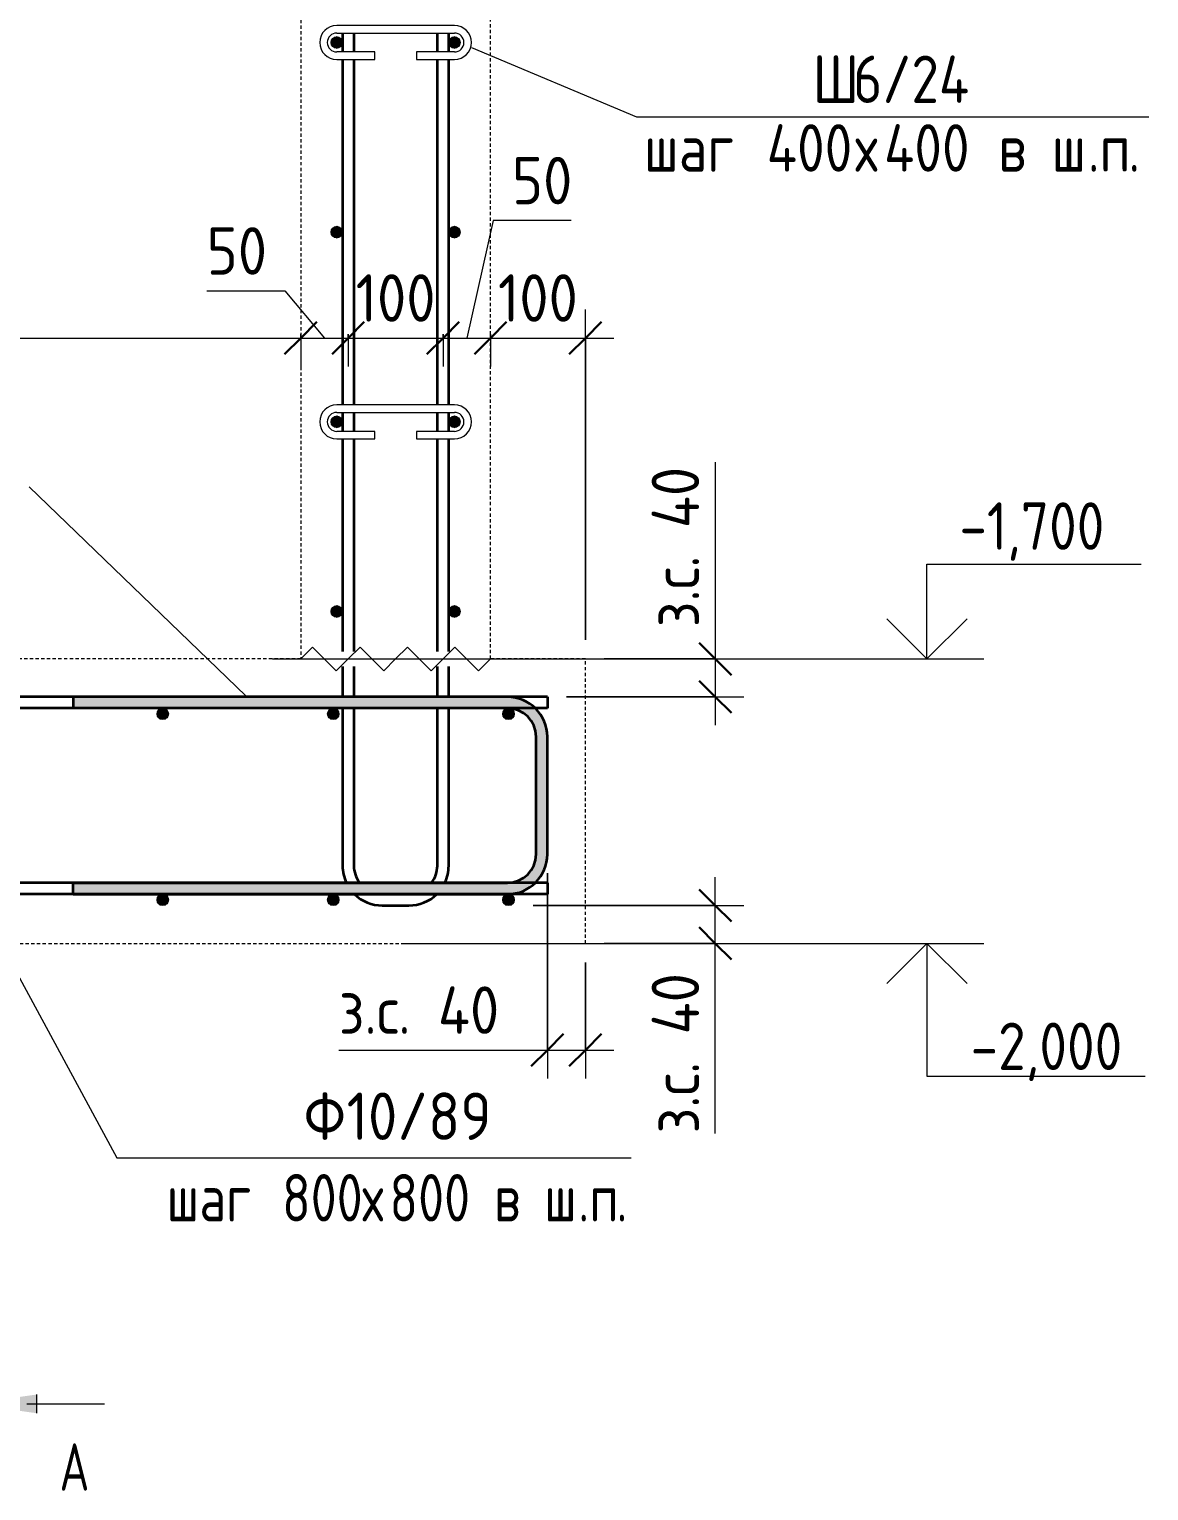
# Model space of a CAD drawing. Header units: millimetres. Extents: x 28908 to 47912, y -2577 to 78399.
# Drawn here: x 43426 to 44606, y -2577 to -1036 of the extents above; entities that cross this region are included whole.
import ezdxf

# ---------------------------------------------------------------- set-up
doc = ezdxf.new("R2010")
doc.units = ezdxf.units.MM
doc.linetypes.add('01 Штриховая _4 мм_', pattern=[6, 3.5, -2.5])
for name, color, linetype, lineweight in [('AA_Dim', 7, 'Continuous', 9), ('AA_Dim-20', 7, 'Continuous', 9), ('AA_Oformlenie', 7, 'Continuous', 9), ('AA_Razrez', 7, 'Continuous', 9), ('AA_Vinoska', 7, 'Continuous', 9), ('AA_Visotnaya otmetka', 7, 'Continuous', 9), ('KR_Armatura', 7, 'Continuous', 20), ('KR_Armatura_Tonkie', 7, 'Continuous', 20)]:
    doc.layers.add(name, color=color, linetype=linetype, lineweight=lineweight)
doc.layers.add('AF_Stena_Опалубка', color=7, linetype='Continuous', lineweight=20, true_color=0x0063c6)
doc.layers.add('KR_Fundament', color=7, linetype='Continuous', lineweight=20, true_color=0x804000)
doc.styles.add('ISOCPEUR', font='isocpeur.TTF', dxfattribs={"width": 0.7, "height": 50})
doc.styles.add('ISOCPEUR_1', font='isocpeur.TTF', dxfattribs={"width": 0.9, "height": 50})
doc.styles.add('ISOCPEUR_2', font='isocpeur.TTF', dxfattribs={"width": 0.8, "height": 50})
doc.styles.add('ISOCPEUR_4', font='isocpeur.TTF', dxfattribs={"width": 0.85, "height": 50})
doc.dimstyles.new('00_Точн_3_знака__прозр_', dxfattribs={"dimscale": 304.8, "dimtxt": 50.137748, "dimasz": 0.111549, "dimexe": 0.098425, "dimexo": 0.065617, "dimgap": 0.006562, "dimtad": 1, "dimdec": 3, "dimrnd": 0.001, "dimdsep": 46, "dimtxsty": 'ISOCPEUR_1', "dimblk1": 'OBLIQUE', "dimblk2": 'OBLIQUE', "dimsah": 1, "dimcen": 0.09, "dimdle": 0.098425, "dimazin": 0, "dimtfac": 1, "dimtdec": 4, "dimtix": 1, "dimtmove": 0, "dimatfit": 3, "dimfxl": 1, "dimtvp": 1, "dimtolj": 1, "dimtzin": 0, "dimlwd": 18, "dimlwe": 18, "dimarcsym": 2})
doc.dimstyles.new('00_Точн_3_знака__прозр__1', dxfattribs={"dimscale": 304.8, "dimtxt": 50.137748, "dimasz": 0.111549, "dimexe": 0.098425, "dimexo": 0.065617, "dimgap": 0.006562, "dimtad": 1, "dimdec": 3, "dimrnd": 0.001, "dimdsep": 46, "dimtxsty": 'ISOCPEUR_1', "dimblk1": 'OBLIQUE', "dimblk2": 'OBLIQUE', "dimsah": 1, "dimcen": 0.09, "dimdle": 0.098425, "dimazin": 0, "dimtfac": 1, "dimtdec": 4, "dimtix": 1, "dimtmove": 1, "dimatfit": 3, "dimfxl": 1, "dimtvp": 1, "dimtolj": 1, "dimtzin": 0, "dimlwd": 18, "dimlwe": 18, "dimarcsym": 2})

# ---------------------------------------------------------------- blocks, each defined once
blk = doc.blocks.new('Последовательность узлов - 3мм масшт20 маскировка-904226-Б-Б Арм')
at = {"layer": 'AA_Oformlenie'}
for p, q in [((76335, -270), (76347.5, -257.5)), ((76372.5, -282.5), (76347.5, -257.5)), ((76385, -270), (76397.5, -257.5)), ((76422.5, -282.5), (76397.5, -257.5)), ((76435, -270), (76447.5, -257.5)), ((76472.5, -282.5), (76447.5, -257.5)), ((76485, -270), (76497.5, -257.5)), ((76522.5, -282.5), (76497.5, -257.5)), ((76385, -270), (76372.5, -282.5)), ((76435, -270), (76422.5, -282.5)), ((76485, -270), (76472.5, -282.5)), ((76535, -270), (76522.5, -282.5))]:
    blk.add_line(p, q, dxfattribs=at)
blk = doc.blocks.new('079_Шпилька _ЭлУзла_ - d8 А240-3881866-Б-Б Арм')
at = {"layer": 'AA_Oformlenie'}
for p, q in [((76497, -632), (76373, -632)), ((76373, -640), (76497, -640)), ((76413, -660), (76373, -660)), ((76413, -668), (76413, -660)), ((76497, -660), (76457, -660)), ((76457, -660), (76457, -668)), ((76373, -668), (76413, -668)), ((76457, -668), (76497, -668))]:
    blk.add_line(p, q, dxfattribs=at)
for centre, radius, start, end in [((76373, -650), 18, 90, 270), ((76373, -650), 10, 90, 270), ((76497, -650), 18, 270, 90), ((76497, -650), 10, 270, 90)]:
    blk.add_arc(centre, radius, start, end, dxfattribs=at)
blk = doc.blocks.new('Разрез - Номер узла_ спереди-394134-Б-Б Арм')
at = {"layer": 'AA_Razrez'}
for points in [[(77168.3, -2398.9), (77184.2, -2398.9), (77184.2, -2528.1), (77168.3, -2528.1)], [(77247, -2475.6), (77247, -2495.4), (77176.4, -2485.5)]]:
    blk.add_hatch(color=256, dxfattribs=at).paths.add_polyline_path(points)
for p, q in [((77247, -2495.4), (77247, -2475.6)), ((77236.4, -2485.5), (77318.3, -2485.5))]:
    blk.add_line(p, q, dxfattribs=at)
blk = doc.blocks.new('DIMBLOCK77-Б-Б Арм')
at = {"layer": 'AA_Dim-20', "color": 30, "lineweight": 30, "true_color": 0xff8000, "transparency": 16777216}
for p, q in [((42722.1, -1361.6), (42739.1, -1344.6)), ((43712.1, -1361.6), (43729.1, -1344.6)), ((42722.1, -1361.6), (42705.1, -1378.6)), ((43712.1, -1361.6), (43695.1, -1378.6))]:
    blk.add_line(p, q, dxfattribs=at)
at = {"layer": 'AA_Dim-20', "color": 30, "lineweight": 18, "true_color": 0xff8000, "transparency": 16777216}
for p, q in [((42722.1, -1357.5), (42722.1, -1391.6)), ((42722.1, -1361.6), (42722.1, -1357.5)), ((42722.1, -1361.6), (43712.1, -1361.6)), ((43712.1, -1357.5), (43712.1, -1391.6)), ((43712.1, -1361.6), (43712.1, -1357.5))]:
    blk.add_line(p, q, dxfattribs=at)
at = {"layer": 'AA_Dim-20', "color": 0, "lineweight": 18, "transparency": 16777216, "insert": (43170.3, -1294.4), "char_height": 50, "width": 112.384, "attachment_point": 1, "line_spacing_factor": 1.135194, "style": 'ISOCPEUR_1'}
blk.add_mtext('990', dxfattribs=at)
blk = doc.blocks.new('_Oblique')
at = {"color": 0, "linetype": 'ByBlock', "lineweight": -2}
blk.add_line((-0.5, -0.5), (0.5, 0.5), dxfattribs=at)
blk = doc.blocks.new('DIMBLOCK78-Б-Б Арм')
at = {"layer": 'AA_Dim-20', "color": 30, "lineweight": 18, "true_color": 0xff8000, "transparency": 16777216}
for p, q in [((43613, -1312), (43695.4, -1312)), ((43695.4, -1312), (43737.1, -1361.6)), ((43712.1, -1357.5), (43712.1, -1391.6)), ((43712.1, -1361.6), (43712.1, -1357.5)), ((43712.1, -1361.6), (43762.1, -1361.6)), ((43762.1, -1357.5), (43762.1, -1391.6)), ((43762.1, -1361.6), (43762.1, -1357.5))]:
    blk.add_line(p, q, dxfattribs=at)
at = {"layer": 'AA_Dim-20', "color": 30, "lineweight": 30, "true_color": 0xff8000, "transparency": 16777216}
for p, q in [((43712.1, -1361.6), (43729.1, -1344.6)), ((43762.1, -1361.6), (43779.1, -1344.6)), ((43712.1, -1361.6), (43695.1, -1378.6)), ((43762.1, -1361.6), (43745.1, -1378.6))]:
    blk.add_line(p, q, dxfattribs=at)
at = {"layer": 'AA_Dim-20', "color": 0, "lineweight": 18, "transparency": 16777216, "insert": (43613, -1244.8), "char_height": 50, "width": 74.923, "attachment_point": 1, "line_spacing_factor": 1.135194, "style": 'ISOCPEUR_1'}
blk.add_mtext('50', dxfattribs=at)
blk = doc.blocks.new('DIMBLOCK79-Б-Б Арм')
at = {"layer": 'AA_Dim-20', "color": 30, "lineweight": 30, "true_color": 0xff8000, "transparency": 16777216}
for p, q in [((43762.1, -1361.6), (43779.1, -1344.6)), ((43862.1, -1361.6), (43879.1, -1344.6)), ((43762.1, -1361.6), (43745.1, -1378.6)), ((43862.1, -1361.6), (43845.1, -1378.6))]:
    blk.add_line(p, q, dxfattribs=at)
at = {"layer": 'AA_Dim-20', "color": 30, "lineweight": 18, "true_color": 0xff8000, "transparency": 16777216}
for p, q in [((43762.1, -1357.5), (43762.1, -1391.6)), ((43762.1, -1361.6), (43762.1, -1357.5)), ((43762.1, -1361.6), (43862.1, -1361.6)), ((43862.1, -1357.5), (43862.1, -1391.6)), ((43862.1, -1361.6), (43862.1, -1357.5))]:
    blk.add_line(p, q, dxfattribs=at)
at = {"layer": 'AA_Dim-20', "color": 0, "lineweight": 18, "transparency": 16777216, "insert": (43770, -1294.4), "char_height": 50, "width": 101.032, "attachment_point": 1, "line_spacing_factor": 1.135194, "style": 'ISOCPEUR_1'}
blk.add_mtext('100', dxfattribs=at)
blk = doc.blocks.new('DIMBLOCK80-Б-Б Арм')
at = {"layer": 'AA_Dim-20', "color": 30, "lineweight": 18, "true_color": 0xff8000, "transparency": 16777216}
for p, q in [((43914.8, -1237.7), (43887.1, -1361.6)), ((43997.3, -1237.7), (43914.8, -1237.7)), ((43862.1, -1357.5), (43862.1, -1391.6)), ((43862.1, -1361.6), (43862.1, -1357.5)), ((43862.1, -1361.6), (43912.1, -1361.6)), ((43912.1, -1357.5), (43912.1, -1391.6)), ((43912.1, -1361.6), (43912.1, -1357.5))]:
    blk.add_line(p, q, dxfattribs=at)
at = {"layer": 'AA_Dim-20', "color": 30, "lineweight": 30, "true_color": 0xff8000, "transparency": 16777216}
for p, q in [((43862.1, -1361.6), (43879.1, -1344.6)), ((43912.1, -1361.6), (43929.1, -1344.6)), ((43862.1, -1361.6), (43845.1, -1378.6)), ((43912.1, -1361.6), (43895.1, -1378.6))]:
    blk.add_line(p, q, dxfattribs=at)
at = {"layer": 'AA_Dim-20', "color": 0, "lineweight": 18, "transparency": 16777216, "insert": (43934.8, -1170.6), "char_height": 50, "width": 74.923, "attachment_point": 1, "line_spacing_factor": 1.135194, "style": 'ISOCPEUR_1'}
blk.add_mtext('50', dxfattribs=at)
blk = doc.blocks.new('DIMBLOCK81-Б-Б Арм')
at = {"layer": 'AA_Dim-20', "color": 30, "lineweight": 18, "true_color": 0xff8000, "transparency": 16777216}
for p, q in [((44012.1, -1680), (44012.1, -1331.6)), ((43912.1, -1357.5), (43912.1, -1391.6)), ((43912.1, -1361.6), (43912.1, -1357.5)), ((43912.1, -1361.6), (44042.1, -1361.6)), ((44012.1, -1361.6), (44012.1, -1680))]:
    blk.add_line(p, q, dxfattribs=at)
at = {"layer": 'AA_Dim-20', "color": 30, "lineweight": 30, "true_color": 0xff8000, "transparency": 16777216}
for p, q in [((43912.1, -1361.6), (43929.1, -1344.6)), ((44012.1, -1361.6), (44029.1, -1344.6)), ((43912.1, -1361.6), (43895.1, -1378.6)), ((44012.1, -1361.6), (43995.1, -1378.6))]:
    blk.add_line(p, q, dxfattribs=at)
at = {"layer": 'AA_Dim-20', "color": 0, "lineweight": 18, "transparency": 16777216, "insert": (43920, -1294.4), "char_height": 50, "width": 101.032, "attachment_point": 1, "line_spacing_factor": 1.135194, "style": 'ISOCPEUR_1'}
blk.add_mtext('100', dxfattribs=at)
blk = doc.blocks.new('DIMBLOCK88-Б-Б Арм')
at = {"layer": 'AA_Dim-20', "color": 30, "lineweight": 18, "true_color": 0xff8000, "transparency": 16777216}
for p, q in [((43972.1, -1926), (43972.1, -2142.4)), ((43972.1, -2112.4), (43972.1, -1926)), ((44012.1, -2020), (44012.1, -2142.4)), ((44012.1, -2112.4), (44012.1, -2020)), ((43752.3, -2112.4), (43946.4, -2112.4)), ((43942.1, -2112.4), (44042.1, -2112.4)), ((43946.4, -2112.4), (43992.1, -2112.4))]:
    blk.add_line(p, q, dxfattribs=at)
at = {"layer": 'AA_Dim-20', "color": 30, "lineweight": 30, "true_color": 0xff8000, "transparency": 16777216}
for p, q in [((43972.1, -2112.4), (43989.1, -2095.4)), ((44012.1, -2112.4), (44029.1, -2095.4)), ((43972.1, -2112.4), (43955.1, -2129.4)), ((44012.1, -2112.4), (43995.1, -2129.4))]:
    blk.add_line(p, q, dxfattribs=at)
at = {"layer": 'AA_Dim-20', "color": 0, "lineweight": 18, "transparency": 16777216, "insert": (43752.3, -2045.3), "char_height": 50, "width": 208.876, "attachment_point": 1, "line_spacing_factor": 1.135194, "style": 'ISOCPEUR_1'}
blk.add_mtext('з.с. 40', dxfattribs=at)
blk = doc.blocks.new('DIMBLOCK89-Б-Б Арм')
at = {"layer": 'AA_Dim-20', "color": 30, "lineweight": 18, "true_color": 0xff8000, "transparency": 16777216}
for p, q in [((44149.1, -2030), (44149.1, -1930)), ((43957.1, -1960), (44179.1, -1960)), ((44149.1, -1960), (43957.1, -1960)), ((44149.1, -2006.3), (44149.1, -1980)), ((44032.1, -2000), (44179.1, -2000)), ((44149.1, -2000), (44032.1, -2000)), ((44149.1, -2200.3), (44149.1, -2006.3))]:
    blk.add_line(p, q, dxfattribs=at)
at = {"layer": 'AA_Dim-20', "color": 30, "lineweight": 30, "true_color": 0xff8000, "transparency": 16777216}
for p, q in [((44149.1, -1960), (44132.1, -1943)), ((44149.1, -1960), (44166.1, -1977)), ((44149.1, -2000), (44132.1, -1983)), ((44149.1, -2000), (44166.1, -2017))]:
    blk.add_line(p, q, dxfattribs=at)
at = {"layer": 'AA_Dim-20', "color": 0, "lineweight": 18, "transparency": 16777216, "insert": (44082, -2200.3), "char_height": 50, "width": 208.876, "attachment_point": 1, "rotation": 90, "line_spacing_factor": 1.135194, "style": 'ISOCPEUR_1'}
blk.add_mtext('з.с. 40', dxfattribs=at)
blk = doc.blocks.new('042_М_Арматуры - Диам длина поз _ Комментарий полка 25-3827468-Б-Б Арм')
at = {"layer": 'AA_Vinoska'}
blk.add_line((77373.2, -2226.2), (77873.2, -2226.2), dxfattribs=at)
blk = doc.blocks.new('DIMBLOCK93-Б-Б Арм')
at = {"layer": 'AA_Dim-20', "color": 30, "lineweight": 18, "true_color": 0xff8000, "transparency": 16777216}
for p, q in [((44149.1, -1492.4), (44149.1, -1686.5)), ((44149.1, -1670), (44149.1, -1770)), ((44149.1, -1686.5), (44149.1, -1720)), ((44032.1, -1700), (44179.1, -1700)), ((44149.1, -1700), (44032.1, -1700)), ((43992.1, -1740), (44179.1, -1740)), ((44149.1, -1740), (43992.1, -1740))]:
    blk.add_line(p, q, dxfattribs=at)
at = {"layer": 'AA_Dim-20', "color": 30, "lineweight": 30, "true_color": 0xff8000, "transparency": 16777216}
for p, q in [((44149.1, -1700), (44132.1, -1683)), ((44149.1, -1700), (44166.1, -1717)), ((44149.1, -1740), (44132.1, -1723)), ((44149.1, -1740), (44166.1, -1757))]:
    blk.add_line(p, q, dxfattribs=at)
at = {"layer": 'AA_Dim-20', "color": 0, "lineweight": 18, "transparency": 16777216, "insert": (44082, -1666.5), "char_height": 50, "width": 208.876, "attachment_point": 1, "rotation": 90, "line_spacing_factor": 1.135194, "style": 'ISOCPEUR_1'}
blk.add_mtext('з.с. 40', dxfattribs=at)
blk = doc.blocks.new('Высотные отметки - Стрелка вниз высокая-400290-Б-Б Арм')
at = {"layer": 'AA_Vinoska'}
for p, q in [((78125, -270), (78245, -270)), ((78185, -270), (78142.6, -312.4)), ((78185, -270), (78185, -410)), ((78185, -270), (78227.5, -312.4)), ((78185, -410), (78415, -410))]:
    blk.add_line(p, q, dxfattribs=at)
blk = doc.blocks.new('Высотные отметки - Стрелка вверх-400292-Б-Б Арм')
at = {"layer": 'AA_Vinoska'}
for p, q in [((78185, 30), (78411, 30)), ((78185, -70), (78185, 30)), ((78185, -70), (78142.6, -27.6)), ((78185, -70), (78227.5, -27.6)), ((78125, -70), (78245, -70))]:
    blk.add_line(p, q, dxfattribs=at)
blk = doc.blocks.new('044_М_Универсальная с полкой - Марка_Комментарий полка 27-3828024-Б-Б Арм')
at = {"layer": 'AA_Vinoska'}
blk.add_line((76671.5, -1116.2), (77211.5, -1116.2), dxfattribs=at)

msp = doc.modelspace()

# ---------------------------------------------------------------- hatches: boundary and pattern name
at = {"layer": 'KR_Armatura', "lineweight": 9}
h = msp.add_hatch(color=256, dxfattribs=at)
edge = h.paths.add_edge_path()
edge.add_arc((43750.1095, -1050), 6, 0, 360)
for points in [[(43750.1095, -1056), (43755.3057, -1053), (43755.3057, -1047), (43750.1095, -1044), (43744.9134, -1047), (43744.9134, -1053)], [(43874.1095, -1056), (43879.3057, -1053), (43879.3057, -1047), (43874.1095, -1044), (43868.9134, -1047), (43868.9134, -1053)], [(43750.1095, -1256), (43755.3057, -1253), (43755.3057, -1247), (43750.1095, -1244), (43744.9134, -1247), (43744.9134, -1253)], [(43874.1095, -1256), (43879.3057, -1253), (43879.3057, -1247), (43874.1095, -1244), (43868.9134, -1247), (43868.9134, -1253)], [(43750.1095, -1456), (43755.3057, -1453), (43755.3057, -1447), (43750.1095, -1444), (43744.9134, -1447), (43744.9134, -1453)], [(43874.1095, -1456), (43879.3057, -1453), (43879.3057, -1447), (43874.1095, -1444), (43868.9134, -1447), (43868.9134, -1453)], [(43750.1095, -1656), (43755.3057, -1653), (43755.3057, -1647), (43750.1095, -1644), (43744.9134, -1647), (43744.9134, -1653)], [(43874.1095, -1656), (43879.3057, -1653), (43879.3057, -1647), (43874.1095, -1644), (43868.9134, -1647), (43868.9134, -1653)]]:
    msp.add_hatch(color=256, dxfattribs=at).paths.add_polyline_path(points)
h = msp.add_hatch(color=256, dxfattribs=at)
edge = h.paths.add_edge_path()
edge.add_arc((43874.1095, -1050), 6, 0, 360)
h = msp.add_hatch(color=256, dxfattribs=at)
edge = h.paths.add_edge_path()
edge.add_arc((43750.1095, -1250), 6, 0, 360)
h = msp.add_hatch(color=256, dxfattribs=at)
edge = h.paths.add_edge_path()
edge.add_arc((43874.1095, -1250), 6, 0, 360)
h = msp.add_hatch(color=256, dxfattribs=at)
edge = h.paths.add_edge_path()
edge.add_arc((43750.1095, -1450), 6, 0, 360)
h = msp.add_hatch(color=256, dxfattribs=at)
edge = h.paths.add_edge_path()
edge.add_arc((43874.1095, -1450), 6, 0, 360)
h = msp.add_hatch(color=256, dxfattribs=at)
edge = h.paths.add_edge_path()
edge.add_arc((43750.1095, -1650), 6, 0, 360)
h = msp.add_hatch(color=256, dxfattribs=at)
edge = h.paths.add_edge_path()
edge.add_arc((43874.1095, -1650), 6, 0, 360)
at = {"layer": 'KR_Armatura'}
h = msp.add_hatch(color=256, dxfattribs=at)
edge = h.paths.add_edge_path()
edge.add_arc((43566.6809, -1758), 6, 0, 360)
for points in [[(43563.6809, -1763.1962), (43569.6809, -1763.1962), (43572.6809, -1758), (43569.6809, -1752.8038), (43563.6809, -1752.8038), (43560.6809, -1758)], [(43743.3952, -1763.1962), (43749.3952, -1763.1962), (43752.3952, -1758), (43749.3952, -1752.8038), (43743.3952, -1752.8038), (43740.3952, -1758)], [(43928.1095, -1763.1962), (43934.1095, -1763.1962), (43937.1095, -1758), (43934.1095, -1752.8038), (43928.1095, -1752.8038), (43925.1095, -1758)], [(43563.6809, -1959.1962), (43569.6809, -1959.1962), (43572.6809, -1954), (43569.6809, -1948.8038), (43563.6809, -1948.8038), (43560.6809, -1954)], [(43743.3952, -1959.1962), (43749.3952, -1959.1962), (43752.3952, -1954), (43749.3952, -1948.8038), (43743.3952, -1948.8038), (43740.3952, -1954)], [(43928.1095, -1959.1962), (43934.1095, -1959.1962), (43937.1095, -1954), (43934.1095, -1948.8038), (43928.1095, -1948.8038), (43925.1095, -1954)]]:
    msp.add_hatch(color=256, dxfattribs=at).paths.add_polyline_path(points)
h = msp.add_hatch(color=256, dxfattribs=at)
edge = h.paths.add_edge_path()
edge.add_arc((43746.3952, -1758), 6, 0, 360)
h = msp.add_hatch(color=256, dxfattribs=at)
edge = h.paths.add_edge_path()
edge.add_arc((43931.1095, -1758), 6, 0, 360)
h = msp.add_hatch(color=256, dxfattribs=at)
edge = h.paths.add_edge_path()
edge.add_arc((43566.6809, -1954), 6, 0, 360)
h = msp.add_hatch(color=256, dxfattribs=at)
edge = h.paths.add_edge_path()
edge.add_arc((43746.3952, -1954), 6, 0, 360)
h = msp.add_hatch(color=256, dxfattribs=at)
edge = h.paths.add_edge_path()
edge.add_arc((43931.1095, -1954), 6, 0, 360)
at = {"layer": 'KR_Armatura_Tonkie'}
for points in [[(43725.0327, -1752), (43930.1095, -1752), (43930.1095, -1740), (43472.1095, -1740), (43472.1095, -1752)], [(43960.1095, -1782), (43972.1095, -1782), (43970.6784, -1771.1296), (43966.4826, -1761), (43959.808, -1752.3015), (43951.1095, -1745.6269), (43940.9799, -1741.4311), (43930.1095, -1740), (43930.1095, -1752), (43937.8741, -1753.0222), (43945.1095, -1756.0192), (43951.3227, -1760.7868), (43956.0903, -1767), (43959.0873, -1774.2354)], [(43972.1095, -1906), (43972.1095, -1782), (43960.1095, -1782), (43960.1095, -1906)], [(43930.1095, -1948), (43940.9799, -1946.5689), (43951.1095, -1942.3731), (43959.808, -1935.6985), (43966.4826, -1927), (43970.6784, -1916.8704), (43972.1095, -1906), (43960.1095, -1906), (43959.0873, -1913.7646), (43956.0903, -1921), (43951.3227, -1927.2132), (43945.1095, -1931.9808), (43937.8741, -1934.9778), (43930.1095, -1936)], [(43472.1095, -1948), (43930.1095, -1948), (43930.1095, -1936), (43472.1095, -1936)]]:
    msp.add_hatch(color=256, dxfattribs=at).paths.add_polyline_path(points)

# ---------------------------------------------------------------- linework, layer by layer
at = {"layer": 'AA_Vinoska'}
for p, q in [((43892.2636, -1055.1309), (44065.9496, -1128.2768)), ((43654.2926, -1738.9768), (43425.968, -1518.5966)), ((43317.1322, -1854.1355), (43518.2941, -2226.1715)), ((43518.2941, -2226.1715), (43560.3075, -2226.1715))]:
    msp.add_line(p, q, dxfattribs=at)
at = {"layer": 'AA_Visotnaya otmetka', "color": 92, "true_color": 0x00cc00}
for p, q in [((43682.3082, -1700), (44269.5547, -1700)), ((44269.5547, -1700), (44372.146, -1700))]:
    msp.add_line(p, q, dxfattribs=at)
at = {"layer": 'AA_Visotnaya otmetka'}
for p, q in [((43820.2757, -2000), (44248.3289, -2000)), ((44248.3289, -2000), (44372.146, -2000))]:
    msp.add_line(p, q, dxfattribs=at)
at = {"layer": 'AF_Stena_Опалубка', "linetype": '01 Штриховая _4 мм_'}
for p, q in [((43712.1095, -270), (43712.1095, -1700)), ((43912.1095, -1700), (43912.1095, -270))]:
    msp.add_line(p, q, dxfattribs=at)
at = {"layer": 'KR_Armatura', "lineweight": 9}
for p, q in [((43750.1095, -1044), (43744.9134, -1047)), ((43744.9134, -1047), (43744.9134, -1053)), ((43755.3057, -1047), (43750.1095, -1044)), ((43755.3057, -1053), (43755.3057, -1047)), ((43874.1095, -1044), (43868.9134, -1047)), ((43868.9134, -1047), (43868.9134, -1053)), ((43879.3057, -1047), (43874.1095, -1044)), ((43879.3057, -1053), (43879.3057, -1047)), ((43744.9134, -1053), (43750.1095, -1056)), ((43750.1095, -1056), (43755.3057, -1053)), ((43868.9134, -1053), (43874.1095, -1056)), ((43874.1095, -1056), (43879.3057, -1053)), ((43750.1095, -1244), (43744.9134, -1247)), ((43744.9134, -1247), (43744.9134, -1253)), ((43755.3057, -1247), (43750.1095, -1244)), ((43755.3057, -1253), (43755.3057, -1247)), ((43874.1095, -1244), (43868.9134, -1247)), ((43868.9134, -1247), (43868.9134, -1253)), ((43879.3057, -1247), (43874.1095, -1244)), ((43879.3057, -1253), (43879.3057, -1247)), ((43744.9134, -1253), (43750.1095, -1256)), ((43750.1095, -1256), (43755.3057, -1253)), ((43868.9134, -1253), (43874.1095, -1256)), ((43874.1095, -1256), (43879.3057, -1253)), ((43750.1095, -1444), (43744.9134, -1447)), ((43744.9134, -1447), (43744.9134, -1453)), ((43755.3057, -1447), (43750.1095, -1444)), ((43755.3057, -1453), (43755.3057, -1447)), ((43874.1095, -1444), (43868.9134, -1447)), ((43868.9134, -1447), (43868.9134, -1453)), ((43879.3057, -1447), (43874.1095, -1444)), ((43879.3057, -1453), (43879.3057, -1447)), ((43744.9134, -1453), (43750.1095, -1456)), ((43750.1095, -1456), (43755.3057, -1453)), ((43868.9134, -1453), (43874.1095, -1456)), ((43874.1095, -1456), (43879.3057, -1453)), ((43750.1095, -1644), (43744.9134, -1647)), ((43744.9134, -1647), (43744.9134, -1653)), ((43755.3057, -1647), (43750.1095, -1644)), ((43755.3057, -1653), (43755.3057, -1647)), ((43874.1095, -1644), (43868.9134, -1647)), ((43868.9134, -1647), (43868.9134, -1653)), ((43879.3057, -1647), (43874.1095, -1644)), ((43879.3057, -1653), (43879.3057, -1647)), ((43744.9134, -1653), (43750.1095, -1656)), ((43750.1095, -1656), (43755.3057, -1653)), ((43868.9134, -1653), (43874.1095, -1656)), ((43874.1095, -1656), (43879.3057, -1653))]:
    msp.add_line(p, q, dxfattribs=at)
at = {"layer": 'KR_Armatura'}
for p, q in [((43563.6809, -1752.8038), (43560.6809, -1758)), ((43569.6809, -1752.8038), (43563.6809, -1752.8038)), ((43572.6809, -1758), (43569.6809, -1752.8038)), ((43743.3952, -1752.8038), (43740.3952, -1758)), ((43749.3952, -1752.8038), (43743.3952, -1752.8038)), ((43752.3952, -1758), (43749.3952, -1752.8038)), ((43928.1095, -1752.8038), (43925.1095, -1758)), ((43934.1095, -1752.8038), (43928.1095, -1752.8038)), ((43937.1095, -1758), (43934.1095, -1752.8038)), ((43560.6809, -1758), (43563.6809, -1763.1962)), ((43563.6809, -1763.1962), (43569.6809, -1763.1962)), ((43569.6809, -1763.1962), (43572.6809, -1758)), ((43740.3952, -1758), (43743.3952, -1763.1962)), ((43743.3952, -1763.1962), (43749.3952, -1763.1962)), ((43749.3952, -1763.1962), (43752.3952, -1758)), ((43925.1095, -1758), (43928.1095, -1763.1962)), ((43928.1095, -1763.1962), (43934.1095, -1763.1962)), ((43934.1095, -1763.1962), (43937.1095, -1758)), ((43563.6809, -1948.8038), (43560.6809, -1954)), ((43560.6809, -1954), (43563.6809, -1959.1962)), ((43569.6809, -1948.8038), (43563.6809, -1948.8038)), ((43572.6809, -1954), (43569.6809, -1948.8038)), ((43569.6809, -1959.1962), (43572.6809, -1954)), ((43743.3952, -1948.8038), (43740.3952, -1954)), ((43740.3952, -1954), (43743.3952, -1959.1962)), ((43749.3952, -1948.8038), (43743.3952, -1948.8038)), ((43752.3952, -1954), (43749.3952, -1948.8038)), ((43749.3952, -1959.1962), (43752.3952, -1954)), ((43928.1095, -1948.8038), (43925.1095, -1954)), ((43925.1095, -1954), (43928.1095, -1959.1962)), ((43934.1095, -1948.8038), (43928.1095, -1948.8038)), ((43937.1095, -1954), (43934.1095, -1948.8038)), ((43934.1095, -1959.1962), (43937.1095, -1954)), ((43563.6809, -1959.1962), (43569.6809, -1959.1962)), ((43743.3952, -1959.1962), (43749.3952, -1959.1962)), ((43928.1095, -1959.1962), (43934.1095, -1959.1962))]:
    msp.add_line(p, q, dxfattribs=at)
at = {"layer": 'KR_Armatura', "lineweight": 9}
for centre in [(43750.1095, -1050), (43874.1095, -1050), (43750.1095, -1250), (43874.1095, -1250), (43750.1095, -1450), (43874.1095, -1450), (43750.1095, -1650), (43874.1095, -1650)]:
    msp.add_circle(centre, 6, dxfattribs=at)
at = {"layer": 'KR_Armatura'}
for centre in [(43566.6809, -1758), (43746.3952, -1758), (43931.1095, -1758), (43566.6809, -1954), (43746.3952, -1954), (43931.1095, -1954)]:
    msp.add_circle(centre, 6, dxfattribs=at)
at = {"layer": 'KR_Armatura_Tonkie', "lineweight": 35}
for p, q in [((43756.1095, -1040), (43756.1095, -1060)), ((43768.1095, -1040), (43768.1095, -1060)), ((43856.1095, -1060), (43856.1095, -1040)), ((43868.1095, -1060), (43868.1095, -1040)), ((43756.1095, -1068), (43756.1095, -1432)), ((43768.1095, -1068), (43768.1095, -1432)), ((43856.1095, -1432), (43856.1095, -1068)), ((43868.1095, -1432), (43868.1095, -1068)), ((43756.1095, -1440), (43756.1095, -1460)), ((43768.1095, -1440), (43768.1095, -1460)), ((43856.1095, -1460), (43856.1095, -1440)), ((43868.1095, -1460), (43868.1095, -1440)), ((43756.1095, -1468), (43756.1095, -1692)), ((43768.1095, -1468), (43768.1095, -1692)), ((43856.1095, -1692), (43856.1095, -1468)), ((43868.1095, -1692), (43868.1095, -1468)), ((43756.1095, -1708), (43756.1095, -1740)), ((43768.1095, -1708), (43768.1095, -1740)), ((43856.1095, -1740), (43856.1095, -1708)), ((43868.1095, -1740), (43868.1095, -1708)), ((43972.1095, -1740), (42562.1095, -1740)), ((43930.1095, -1740), (43472.1095, -1740)), ((43472.1095, -1740), (43472.1095, -1752)), ((43972.1095, -1740), (43972.1095, -1752)), ((43972.1095, -1752), (42562.1095, -1752)), ((43930.1095, -1752), (43472.1095, -1752)), ((43756.1095, -1752), (43756.1095, -1918)), ((43768.1095, -1752), (43768.1095, -1918)), ((43856.1095, -1918), (43856.1095, -1752)), ((43868.1095, -1918), (43868.1095, -1752)), ((43960.1095, -1906), (43960.1095, -1782)), ((43972.1095, -1906), (43972.1095, -1782)), ((43972.1095, -1936), (42562.1095, -1936)), ((43472.1095, -1936), (43930.1095, -1936)), ((43472.1095, -1948), (43472.1095, -1936)), ((43972.1095, -1936), (43972.1095, -1948)), ((43972.1095, -1948), (42562.1095, -1948)), ((43472.1095, -1948), (43930.1095, -1948)), ((43798.1095, -1948), (43826.1095, -1948)), ((43798.1095, -1960), (43826.1095, -1960))]:
    msp.add_line(p, q, dxfattribs=at)
for centre, radius, start, end in [((43930.1095, -1782), 42, 0, 90), ((43930.1095, -1782), 30, 0, 90), ((43930.1095, -1906), 30, 270, 360), ((43930.1095, -1906), 42, 270, 360), ((43798.1095, -1918), 42, 180, 205.5575739), ((43798.1095, -1918), 30, 180, 217.2426407), ((43826.1095, -1918), 30, 322.7573593, 360), ((43826.1095, -1918), 42, 334.4424261, 360), ((43798.1095, -1918), 42, 225.6776046, 270), ((43826.1095, -1918), 42, 270, 314.3223954)]:
    msp.add_arc(centre, radius, start, end, dxfattribs=at)
at = {"layer": 'KR_Fundament', "linetype": '01 Штриховая _4 мм_'}
for p, q in [((43712.1095, -1700), (42722.1095, -1700)), ((44012.1095, -1700), (43912.1095, -1700)), ((44012.1095, -2000), (44012.1095, -1700)), ((42522.1095, -2000), (44012.1095, -2000))]:
    msp.add_line(p, q, dxfattribs=at)

# ---------------------------------------------------------------- block references
at = {"layer": 'AA_Oformlenie'}
for name, p in [('079_Шпилька _ЭлУзла_ - d8 А240-3881866-Б-Б Арм', (-32622.8905, -400)), ('079_Шпилька _ЭлУзла_ - d8 А240-3881866-Б-Б Арм', (-32622.8905, -800)), ('Последовательность узлов - 3мм масшт20 маскировка-904226-Б-Б Арм', (-32622.8905, -1430))]:
    msp.add_blockref(name, p, dxfattribs=at)
at = {"layer": 'AA_Razrez'}
msp.add_blockref('Разрез - Номер узла_ спереди-394134-Б-Б Арм', (-33812.8905, 0), dxfattribs=at)
at = {"layer": 'AA_Vinoska'}
for name, p in [('044_М_Универсальная с полкой - Марка_Комментарий полка 27-3828024-Б-Б Арм', (-32605.5761, -12.0397)), ('042_М_Арматуры - Диам длина поз _ Комментарий полка 25-3827468-Б-Б Арм', (-33812.8905, 0))]:
    msp.add_blockref(name, p, dxfattribs=at)
at = {"layer": 'AA_Visotnaya otmetka'}
for name, p in [('Высотные отметки - Стрелка вверх-400292-Б-Б Арм', (-33812.8905, -1630)), ('Высотные отметки - Стрелка вниз высокая-400290-Б-Б Арм', (-33812.8905, -1730))]:
    msp.add_blockref(name, p, dxfattribs=at)

# ---------------------------------------------------------------- texts
at = {"layer": 'AA_Razrez', "insert": (43457.8915, -2527.0232), "char_height": 50, "width": 38.160325, "attachment_point": 1, "style": 'ISOCPEUR'}
msp.add_mtext('\\fISOCPEUR|b0|i0|c204|p34|;\\W.7;А', dxfattribs=at)
at = {"layer": 'AA_Vinoska', "char_height": 50, "attachment_point": 1}
for s, insert, width, style in [('\\fISOCPEUR|b0|i0|c204|p34|;\\W.85;Ш', (44251.6296, -1063.7363), 51.789012, 'ISOCPEUR_4'), ('6/24', (44294.3598, -1063.7363), 151.278431, 'ISOCPEUR_4'), (' 400', (44176.2222, -1136.1797), 145.826956, 'ISOCPEUR_4'), ('400 ', (44326.9024, -1136.1797), 145.826956, 'ISOCPEUR_4'), ('\\fISOCPEUR|b0|i0|c204|p34|;\\W.85; ', (44477.5826, -1136.1797), 31.345981, 'ISOCPEUR_4'), ('шаг', (44073.8946, -1136.1797), 124.021056, 'ISOCPEUR_4'), ('\\fISOCPEUR|b0|i0|c204|p34|;\\W.85;х', (44296.5415, -1136.1797), 36.797456, 'ISOCPEUR_4'), ('\\fISOCPEUR|b0|i0|c204|p34|;\\W.85;в', (44447.2217, -1136.1797), 36.797456, 'ISOCPEUR_4'), ('\\fISOCPEUR|b0|i0|c204|p34|;\\W.85;ш', (44503.4456, -1136.1797), 46.337537, 'ISOCPEUR_4'), ('\\fISOCPEUR|b0|i0|c204|p34|;\\W.85;п', (44554.0472, -1136.1797), 36.797456, 'ISOCPEUR_4'), ('\\fISOCPEUR|b0|i0|c204|p34|;\\W.85;.', (44541.6779, -1136.1797), 14.991556, 'ISOCPEUR_4'), ('\\fISOCPEUR|b0|i0|c204|p34|;\\W.85;.', (44584.4081, -1136.1797), 14.991556, 'ISOCPEUR_4'), ('\\fISOCPEUR|b0|i0|c204|p34|;\\W.9;Ф', (43715.2803, -2157.1665), 54.835425, 'ISOCPEUR_1'), ('10/89', (43760.5241, -2157.1665), 183.265762, 'ISOCPEUR_1'), (' 800', (43666.9686, -2243.1475), 133.4008, 'ISOCPEUR_2'), ('800 ', (43805.6103, -2243.1475), 133.4008, 'ISOCPEUR_2'), ('\\fISOCPEUR|b0|i0|c204|p34|;\\W.8; ', (43944.252, -2243.1475), 29.5021, 'ISOCPEUR_2'), ('шаг', (43570.6603, -2243.1475), 116.7257, 'ISOCPEUR_2'), ('\\fISOCPEUR|b0|i0|c204|p34|;\\W.8;х', (43777.0353, -2243.1475), 34.6329, 'ISOCPEUR_2'), ('\\fISOCPEUR|b0|i0|c204|p34|;\\W.8;в', (43915.677, -2243.1475), 34.6329, 'ISOCPEUR_2'), ('\\fISOCPEUR|b0|i0|c204|p34|;\\W.8;ш', (43968.5936, -2243.1475), 43.6118, 'ISOCPEUR_2'), ('\\fISOCPEUR|b0|i0|c204|p34|;\\W.8;п', (44016.2186, -2243.1475), 34.6329, 'ISOCPEUR_2'), ('\\fISOCPEUR|b0|i0|c204|p34|;\\W.8;.', (44004.577, -2243.1475), 14.1097, 'ISOCPEUR_2'), ('\\fISOCPEUR|b0|i0|c204|p34|;\\W.8;.', (44044.7936, -2243.1475), 14.1097, 'ISOCPEUR_2')]:
    msp.add_mtext(s, dxfattribs=dict(at, insert=insert, width=width, style=style))
at = {"layer": 'AA_Visotnaya otmetka', "color": 92, "true_color": 0x00cc00, "insert": (44406.4411, -1534.8641), "char_height": 50, "width": 181.691784, "attachment_point": 1, "line_spacing_factor": 1.135194, "style": 'ISOCPEUR_4'}
msp.add_mtext('-1,700', dxfattribs=at)
at = {"layer": 'AA_Visotnaya otmetka', "insert": (44418.1795, -2083.4636), "char_height": 50, "width": 191.919467, "attachment_point": 1, "line_spacing_factor": 1.135194, "style": 'ISOCPEUR_4'}
msp.add_mtext('-2,000', dxfattribs=at)

# ---------------------------------------------------------------- dimensions: what is measured, and where the dimension line sits
at = {"layer": 'AA_Dim', "color": 30, "lineweight": 18, "true_color": 0xff8000}
for base, p1, p2, override, picture, middle in [((43912.1095, -1361.5641), (43862.1095, -1337.5225), (43912.1095, -1337.5225), {"dimpost": '<>', "dimfxl": 50}, 'DIMBLOCK80-Б-Б Арм', (43972.3022, -1203.9077)), ((43762.1095, -1361.5641), (43712.1095, -1337.5225), (43762.1095, -1337.5225), {"dimpost": '<>', "dimfxl": 50}, 'DIMBLOCK78-Б-Б Арм', (43650.4368, -1278.1573)), ((44012.1095, -2112.4409), (43972.1095, -1906), (44012.1095, -2000), {"dimpost": 'з.с. <>', "dimfxl": 102.156742}, 'DIMBLOCK88-Б-Б Арм', (43856.7719, -2078.6383))]:
    dim = msp.add_linear_dim(base=base, p1=p1, p2=p2, dimstyle='00_Точн_3_знака__прозр__1', override=override, dxfattribs=at)
    dim.commit()
    dim.dimension.update_dxf_attribs({"geometry": picture, "text_midpoint": middle, "dimtype": 160})
for base, p1, p2, override, picture, middle in [((43712.1095, -1361.5641), (42722.1095, -1337.5225), (43712.1095, -1337.5225), {"dimpost": '<>', "dimfxl": 990}, 'DIMBLOCK77-Б-Б Арм', (43217.1095, -1334.5641)), ((43862.1095, -1361.5641), (43762.1095, -1337.5225), (43862.1095, -1337.5225), {"dimpost": '<>', "dimfxl": 100}, 'DIMBLOCK79-Б-Б Арм', (43812.1095, -1334.5641)), ((44012.1095, -1361.5641), (43912.1095, -1337.5225), (44012.1095, -1700), {"dimpost": '<>', "dimfxl": 376.018529}, 'DIMBLOCK81-Б-Б Арм', (43962.1095, -1334.5641))]:
    dim = msp.add_linear_dim(base=base, p1=p1, p2=p2, dimstyle='00_Точн_3_знака__прозр_', override=override, dxfattribs=at)
    dim.commit()
    dim.dimension.update_dxf_attribs({"geometry": picture, "text_midpoint": middle})
for base, p1, p2, override, picture, middle in [((44149.1174, -1740), (44012.1095, -1700), (43972.1095, -1740), {"dimpost": 'з.с. <>', "dimfxl": 56.568542}, 'DIMBLOCK93-Б-Б Арм', (44115.3148, -1562.0629)), ((44149.1174, -1960), (44012.1095, -2000), (43937.1095, -1960), {"dimpost": 'з.с. <>', "dimfxl": 85}, 'DIMBLOCK89-Б-Б Арм', (44115.3148, -2095.8998))]:
    dim = msp.add_linear_dim(base=base, p1=p1, p2=p2, angle=90, dimstyle='00_Точн_3_знака__прозр__1', override=override, dxfattribs=at)
    dim.commit()
    dim.dimension.update_dxf_attribs({"geometry": picture, "text_midpoint": middle, "dimtype": 160, "text_rotation": 90})

doc.saveas('drawing.dxf')
